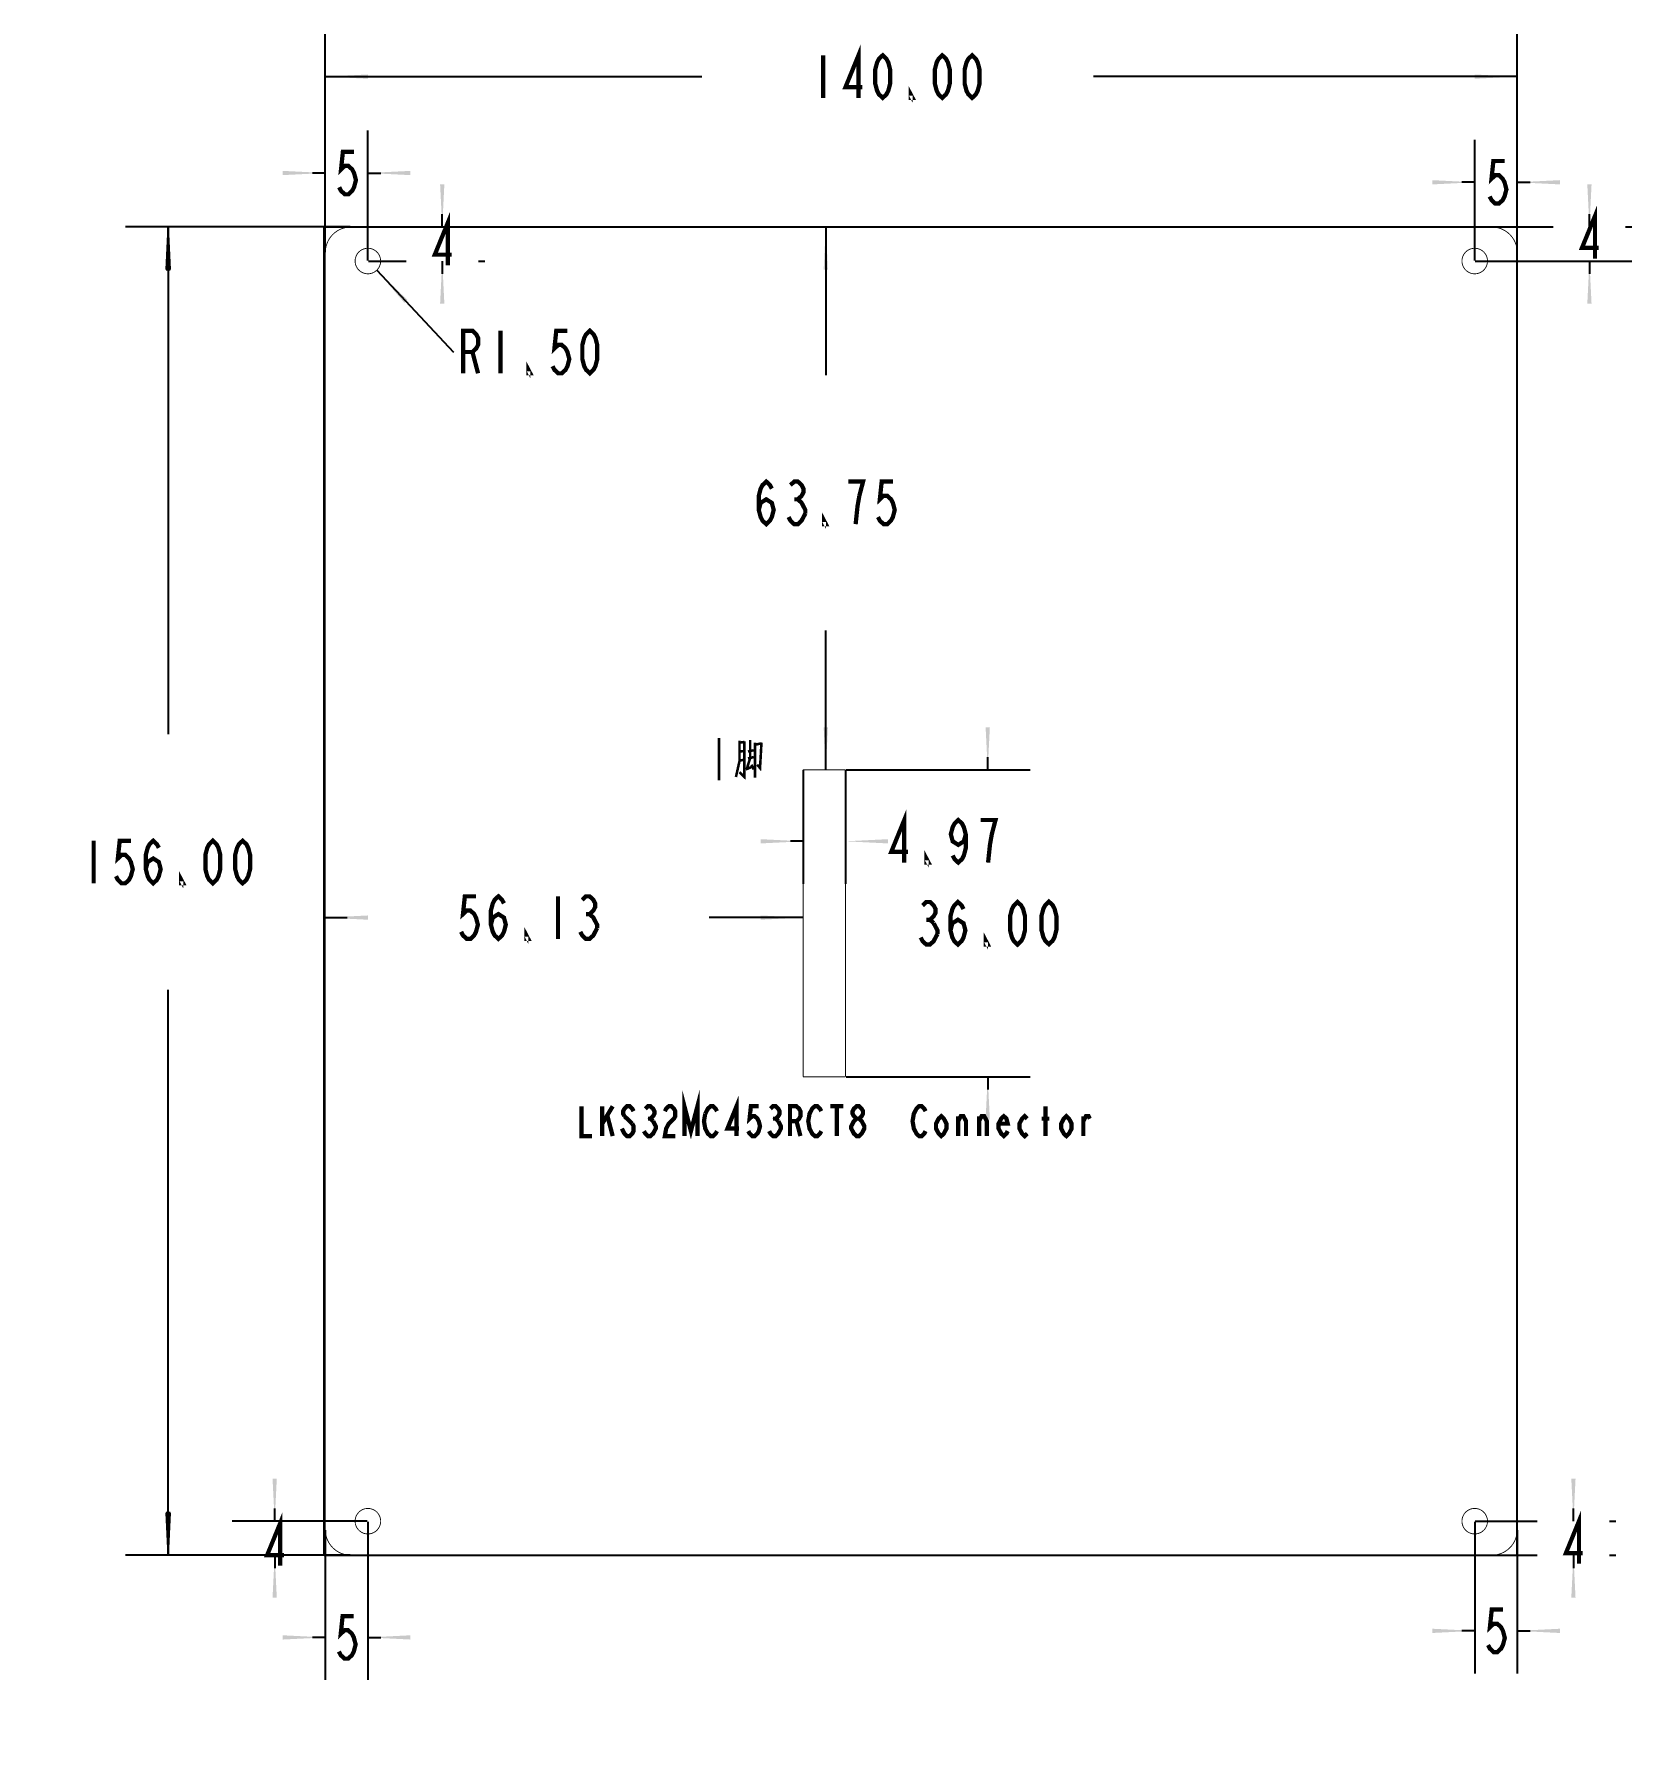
# Model space of a CAD drawing. Header units: inches. Extents: x -34 to 154, y -21 to 179.
import ezdxf

# ---------------------------------------------------------------- set-up
doc = ezdxf.new("R2010")
doc.units = ezdxf.units.IN
doc.header["$LTSCALE"] = 10.16893
doc.header["$MEASUREMENT"] = 0
doc.layers.get('0').update_dxf_attribs({"linetype": 'CONTINUOUS'})
doc.layers.add('BOARD-OUTLINE-LAYER', color=7, linetype='CONTINUOUS')
doc.layers.add('TOP-ASSEMBLY-LAYER', color=7, linetype='CONTINUOUS')
doc.styles.get("Standard").update_dxf_attribs({"font": 'txt', "width": 0.7, "bigfont": 'AllInOneBig.shx'})
doc.dimstyles.new('DIMSTYLE_1', dxfattribs={"dimtxt": 5, "dimasz": 5, "dimexe": 5, "dimexo": 0.0625, "dimgap": 12.5, "dimtad": 0, "dimtih": 1, "dimtoh": 1, "dimzin": 4, "dimdsep": 46, "dimtxsty": 'Standard', "dimblk": '_FILLED', "dimblk1": '_FILLED', "dimblk2": '_FILLED', "dimcen": 0.09, "dimadec": 0, "dimazin": 1, "dimtfac": 1, "dimtdec": 0, "dimtofl": 0, "dimtmove": 0, "dimatfit": 3, "dimldrblk": '_FILLED', "dimfxl": 1, "dimtolj": 1, "dimtzin": 4, "dimarcsym": 0})
doc.dimstyles.new('DIMSTYLE_2', dxfattribs={"dimtxt": 5, "dimasz": 5, "dimexe": 5, "dimexo": 0.0625, "dimgap": 12.5, "dimtad": 0, "dimtih": 1, "dimtoh": 1, "dimdec": 0, "dimzin": 4, "dimdsep": 46, "dimtxsty": 'Standard', "dimblk": '_FILLED', "dimblk1": '_FILLED', "dimblk2": '_FILLED', "dimcen": 0.09, "dimadec": 0, "dimazin": 1, "dimtfac": 1, "dimtdec": 0, "dimtofl": 0, "dimtmove": 0, "dimatfit": 3, "dimldrblk": '_FILLED', "dimfxl": 1, "dimtolj": 1, "dimtzin": 4, "dimarcsym": 0})
doc.dimstyles.new('DIMSTYLE_3', dxfattribs={"dimtxt": 5, "dimasz": 5, "dimexe": 5, "dimexo": 0.0625, "dimgap": 0.09, "dimtad": 0, "dimtih": 1, "dimtoh": 1, "dimzin": 4, "dimdsep": 46, "dimtxsty": 'Standard', "dimblk": '_FILLED', "dimblk1": '_FILLED', "dimblk2": '_FILLED', "dimcen": 0.09, "dimadec": 0, "dimazin": 1, "dimtfac": 1, "dimtdec": 0, "dimtofl": 0, "dimtmove": 0, "dimatfit": 3, "dimldrblk": '_FILLED', "dimfxl": 1, "dimtolj": 1, "dimtzin": 4, "dimarcsym": 0})

# ---------------------------------------------------------------- blocks, each defined once
blk = doc.blocks.new('_CLOSED')
at = {"color": 0, "linetype": 'ByBlock'}
for p, q in [((0, 0), (-1, 0.05)), ((-1, 0.05), (-1, -0.05)), ((-1, -0.05), (0, 0)), ((-1, 0), (0, 0))]:
    blk.add_line(p, q, dxfattribs=at)
blk = doc.blocks.new('*D2')
at = {"color": 2, "linetype": 'Continuous', "transparency": 16777216}
for p, q in [((3.06, 156), (-23.33, 156)), ((-18.33, 156), (-18.33, 96.42)), ((-18.33, 0), (-18.33, 66.42)), ((3.06, 0), (-23.33, 0))]:
    blk.add_line(p, q, dxfattribs=at)
at = {"color": 2, "linetype": 'Continuous', "transparency": 16777216, "xscale": 5, "yscale": 5, "zscale": 5}
for p, rotation in [((-18.33, 156), 90), ((-18.33, 0), 270)]:
    blk.add_blockref('_CLOSED', p, dxfattribs=dict(at, rotation=rotation))
at = {"color": 2, "linetype": 'Continuous', "transparency": 16777216, "insert": (-18.33, 83.92), "char_height": 5, "width": 31.5, "attachment_point": 2, "line_spacing_factor": 0.9}
blk.add_mtext('{\\ftxt;\\W0.0001;\\H0.0001;\\~}{\\ftxt;\\W4.2;\\H5.0; }{\\ftxt;\\W0.0001;\\H0.0001;\\~}', dxfattribs=at)
blk = doc.blocks.new('_FILLED')
at = {"color": 0, "linetype": 'ByBlock'}
blk.add_solid([(0, 0), (-1, 0.05), (-1, -0.05)], dxfattribs=at)
blk = doc.blocks.new('*D3')
at = {"color": 2, "linetype": 'Continuous', "transparency": 16777216}
for p, q in [((0.13, 153.06), (0.13, 167.34)), ((5.13, 152.06), (5.13, 167.34)), ((0.13, 162.34), (-1.37, 162.34)), ((5.13, 162.34), (6.63, 162.34))]:
    blk.add_line(p, q, dxfattribs=at)
at = {"color": 2, "linetype": 'Continuous', "transparency": 16777216, "xscale": 5, "yscale": 5, "zscale": 5}
blk.add_blockref('_FILLED', (0.13, 162.34), dxfattribs=at)
at = {"color": 2, "linetype": 'Continuous', "transparency": 16777216, "xscale": 5, "yscale": 5, "zscale": 5, "rotation": 180}
blk.add_blockref('_FILLED', (5.13, 162.34), dxfattribs=at)
at = {"color": 2, "linetype": 'Continuous', "transparency": 16777216, "insert": (2.63, 164.84), "char_height": 5, "width": 5.25, "attachment_point": 2, "line_spacing_factor": 0.9}
blk.add_mtext('{\\ftxt;\\W0.0001;\\H0.0001;\\~}{\\ftxt;\\W0.7;\\H5.0; }{\\ftxt;\\W0.0001;\\H0.0001;\\~}', dxfattribs=at)
blk = doc.blocks.new('*D4')
at = {"color": 2, "linetype": 'Continuous', "transparency": 16777216}
for p, q in [((13.86, 156), (13.86, 157.5)), ((5.19, 152), (9.61, 152)), ((13.86, 152), (13.86, 150.5)), ((18.11, 152), (18.86, 152))]:
    blk.add_line(p, q, dxfattribs=at)
at = {"color": 2, "linetype": 'Continuous', "transparency": 16777216, "xscale": 5, "yscale": 5, "zscale": 5}
for p, rotation in [((13.86, 156), 270), ((13.86, 152), 90)]:
    blk.add_blockref('_FILLED', p, dxfattribs=dict(at, rotation=rotation))
at = {"color": 2, "linetype": 'Continuous', "transparency": 16777216, "insert": (13.86, 156.5), "char_height": 5, "width": 5.25, "attachment_point": 2, "line_spacing_factor": 0.9}
blk.add_mtext('{\\ftxt;\\W0.0001;\\H0.0001;\\~}{\\ftxt;\\W0.7;\\H5.0; }{\\ftxt;\\W0.0001;\\H0.0001;\\~}', dxfattribs=at)
blk = doc.blocks.new('*D5')
at = {"color": 2, "linetype": 'Continuous', "transparency": 16777216}
for p, q in [((135.13, 152.06), (135.13, 166.25)), ((140.13, 153.06), (140.13, 166.25)), ((135.13, 161.25), (133.63, 161.25)), ((140.13, 161.25), (141.63, 161.25))]:
    blk.add_line(p, q, dxfattribs=at)
at = {"color": 2, "linetype": 'Continuous', "transparency": 16777216, "xscale": 5, "yscale": 5, "zscale": 5}
blk.add_blockref('_FILLED', (135.13, 161.25), dxfattribs=at)
at = {"color": 2, "linetype": 'Continuous', "transparency": 16777216, "xscale": 5, "yscale": 5, "zscale": 5, "rotation": 180}
blk.add_blockref('_FILLED', (140.13, 161.25), dxfattribs=at)
at = {"color": 2, "linetype": 'Continuous', "transparency": 16777216, "insert": (137.76, 163.75), "char_height": 5, "width": 5.25, "attachment_point": 2, "line_spacing_factor": 0.9}
blk.add_mtext('{\\ftxt;\\W0.0001;\\H0.0001;\\~}{\\ftxt;\\W0.7;\\H5.0; }{\\ftxt;\\W0.0001;\\H0.0001;\\~}', dxfattribs=at)
blk = doc.blocks.new('*D6')
at = {"color": 2, "linetype": 'Continuous', "transparency": 16777216}
for p, q in [((137.19, 156), (144.35, 156)), ((148.6, 156), (148.6, 157.5)), ((152.85, 156), (153.6, 156)), ((135.19, 152), (153.6, 152)), ((148.6, 152), (148.6, 150.5))]:
    blk.add_line(p, q, dxfattribs=at)
at = {"color": 2, "linetype": 'Continuous', "transparency": 16777216, "xscale": 5, "yscale": 5, "zscale": 5}
for p, rotation in [((148.6, 156), 270), ((148.6, 152), 90)]:
    blk.add_blockref('_FILLED', p, dxfattribs=dict(at, rotation=rotation))
at = {"color": 2, "linetype": 'Continuous', "transparency": 16777216, "insert": (148.6, 157.29), "char_height": 5, "width": 5.25, "attachment_point": 2, "line_spacing_factor": 0.9}
blk.add_mtext('{\\ftxt;\\W0.0001;\\H0.0001;\\~}{\\ftxt;\\W0.7;\\H5.0; }{\\ftxt;\\W0.0001;\\H0.0001;\\~}', dxfattribs=at)
blk = doc.blocks.new('*D7')
at = {"color": 2, "linetype": 'Continuous', "transparency": 16777216}
for p, q in [((5.06, 4), (-10.82, 4)), ((-5.82, 4), (-5.82, 5.5)), ((-10.07, 0), (-10.82, 0)), ((-5.82, 0), (-5.82, -1.5)), ((3.06, 0), (-1.57, 0))]:
    blk.add_line(p, q, dxfattribs=at)
at = {"color": 2, "linetype": 'Continuous', "transparency": 16777216, "xscale": 5, "yscale": 5, "zscale": 5}
for p, rotation in [((-5.82, 4), 270), ((-5.82, 0), 90)]:
    blk.add_blockref('_FILLED', p, dxfattribs=dict(at, rotation=rotation))
at = {"color": 2, "linetype": 'Continuous', "transparency": 16777216, "insert": (-5.82, 3.78), "char_height": 5, "width": 5.25, "attachment_point": 2, "line_spacing_factor": 0.9}
blk.add_mtext('{\\ftxt;\\W0.0001;\\H0.0001;\\~}{\\ftxt;\\W0.7;\\H5.0; }{\\ftxt;\\W0.0001;\\H0.0001;\\~}', dxfattribs=at)
blk = doc.blocks.new('*D8')
at = {"color": 2, "linetype": 'Continuous', "transparency": 16777216}
for p, q in [((0.13, 2.94), (0.13, -14.65)), ((5.13, 3.94), (5.13, -14.65)), ((0.13, -9.65), (-1.37, -9.65)), ((5.13, -9.65), (6.63, -9.65))]:
    blk.add_line(p, q, dxfattribs=at)
at = {"color": 2, "linetype": 'Continuous', "transparency": 16777216, "xscale": 5, "yscale": 5, "zscale": 5}
blk.add_blockref('_FILLED', (0.13, -9.65), dxfattribs=at)
at = {"color": 2, "linetype": 'Continuous', "transparency": 16777216, "xscale": 5, "yscale": 5, "zscale": 5, "rotation": 180}
blk.add_blockref('_FILLED', (5.13, -9.65), dxfattribs=at)
at = {"color": 2, "linetype": 'Continuous', "transparency": 16777216, "insert": (2.6, -7.15), "char_height": 5, "width": 5.25, "attachment_point": 2, "line_spacing_factor": 0.9}
blk.add_mtext('{\\ftxt;\\W0.0001;\\H0.0001;\\~}{\\ftxt;\\W0.7;\\H5.0; }{\\ftxt;\\W0.0001;\\H0.0001;\\~}', dxfattribs=at)
blk = doc.blocks.new('*D9')
at = {"color": 2, "linetype": 'Continuous', "transparency": 16777216}
for p, q in [((135.13, 3.94), (135.13, -13.88)), ((140.13, 2.94), (140.13, -13.88)), ((135.13, -8.88), (133.63, -8.88)), ((140.13, -8.88), (141.63, -8.88))]:
    blk.add_line(p, q, dxfattribs=at)
at = {"color": 2, "linetype": 'Continuous', "transparency": 16777216, "xscale": 5, "yscale": 5, "zscale": 5}
blk.add_blockref('_FILLED', (135.13, -8.88), dxfattribs=at)
at = {"color": 2, "linetype": 'Continuous', "transparency": 16777216, "xscale": 5, "yscale": 5, "zscale": 5, "rotation": 180}
blk.add_blockref('_FILLED', (140.13, -8.88), dxfattribs=at)
at = {"color": 2, "linetype": 'Continuous', "transparency": 16777216, "insert": (137.57, -6.38), "char_height": 5, "width": 5.25, "attachment_point": 2, "line_spacing_factor": 0.9}
blk.add_mtext('{\\ftxt;\\W0.0001;\\H0.0001;\\~}{\\ftxt;\\W0.7;\\H5.0; }{\\ftxt;\\W0.0001;\\H0.0001;\\~}', dxfattribs=at)
blk = doc.blocks.new('*D10')
at = {"color": 2, "linetype": 'Continuous', "transparency": 16777216}
for p, q in [((135.19, 4), (142.47, 4)), ((146.72, 4), (146.72, 5.5)), ((150.97, 4), (151.72, 4)), ((137.19, 0), (142.47, 0)), ((146.72, 0), (146.72, -1.5)), ((150.97, 0), (151.72, 0))]:
    blk.add_line(p, q, dxfattribs=at)
at = {"color": 2, "linetype": 'Continuous', "transparency": 16777216, "xscale": 5, "yscale": 5, "zscale": 5}
for p, rotation in [((146.72, 4), 270), ((146.72, 0), 90)]:
    blk.add_blockref('_FILLED', p, dxfattribs=dict(at, rotation=rotation))
at = {"color": 2, "linetype": 'Continuous', "transparency": 16777216, "insert": (146.72, 4.01), "char_height": 5, "width": 5.25, "attachment_point": 2, "line_spacing_factor": 0.9}
blk.add_mtext('{\\ftxt;\\W0.0001;\\H0.0001;\\~}{\\ftxt;\\W0.7;\\H5.0; }{\\ftxt;\\W0.0001;\\H0.0001;\\~}', dxfattribs=at)
blk = doc.blocks.new('*D11')
at = {"color": 2, "linetype": 'Continuous', "transparency": 16777216}
for p, q in [((58.91, 156), (58.91, 138.6)), ((58.91, 92.25), (58.91, 108.6))]:
    blk.add_line(p, q, dxfattribs=at)
at = {"color": 2, "linetype": 'Continuous', "transparency": 16777216, "xscale": 5, "yscale": 5, "zscale": 5}
for p, rotation in [((58.91, 156), 90), ((58.91, 92.25), 270)]:
    blk.add_blockref('_FILLED', p, dxfattribs=dict(at, rotation=rotation))
at = {"color": 2, "linetype": 'Continuous', "transparency": 16777216, "insert": (58.91, 126.1), "char_height": 5, "width": 26.25, "attachment_point": 2, "line_spacing_factor": 0.9}
blk.add_mtext('{\\ftxt;\\W0.0001;\\H0.0001;\\~}{\\ftxt;\\W3.5;\\H5.0; }{\\ftxt;\\W0.0001;\\H0.0001;\\~}', dxfattribs=at)
blk = doc.blocks.new('*D12')
at = {"color": 2, "linetype": 'Continuous', "transparency": 16777216}
for p, q in [((0.13, 74.89), (2.7, 74.89)), ((56.25, 74.89), (45.2, 74.89))]:
    blk.add_line(p, q, dxfattribs=at)
at = {"color": 2, "linetype": 'Continuous', "transparency": 16777216, "xscale": 5, "yscale": 5, "zscale": 5, "rotation": 180}
blk.add_blockref('_FILLED', (0.13, 74.89), dxfattribs=at)
at = {"color": 2, "linetype": 'Continuous', "transparency": 16777216, "xscale": 5, "yscale": 5, "zscale": 5}
blk.add_blockref('_FILLED', (56.25, 74.89), dxfattribs=at)
at = {"color": 2, "linetype": 'Continuous', "transparency": 16777216, "insert": (23.95, 77.39), "char_height": 5, "width": 26.25, "attachment_point": 2, "line_spacing_factor": 0.9}
blk.add_mtext('{\\ftxt;\\W0.0001;\\H0.0001;\\~}{\\ftxt;\\W3.5;\\H5.0; }{\\ftxt;\\W0.0001;\\H0.0001;\\~}', dxfattribs=at)
blk = doc.blocks.new('*D13')
at = {"color": 2, "linetype": 'Continuous', "transparency": 16777216}
for p, q in [((56.25, 92.19), (56.25, 78.85)), ((61.22, 92.19), (61.22, 78.85)), ((56.25, 83.85), (54.75, 83.85)), ((61.22, 83.85), (61.22, 83.85))]:
    blk.add_line(p, q, dxfattribs=at)
at = {"color": 2, "linetype": 'Continuous', "transparency": 16777216, "xscale": 5, "yscale": 5, "zscale": 5}
blk.add_blockref('_FILLED', (56.25, 83.85), dxfattribs=at)
at = {"color": 2, "linetype": 'Continuous', "transparency": 16777216, "xscale": 5, "yscale": 5, "zscale": 5, "rotation": 180}
blk.add_blockref('_FILLED', (61.22, 83.85), dxfattribs=at)
at = {"color": 2, "linetype": 'Continuous', "transparency": 16777216, "insert": (65.72, 86.35), "char_height": 5, "width": 21, "attachment_point": 1, "line_spacing_factor": 0.9}
blk.add_mtext('{\\ftxt;\\W0.0001;\\H0.0001;\\~}{\\ftxt;\\W2.8;\\H5.0; }{\\ftxt;\\W0.0001;\\H0.0001;\\~}', dxfattribs=at)
blk = doc.blocks.new('*D14')
at = {"color": 2, "linetype": 'Continuous', "transparency": 16777216}
for p, q in [((61.29, 92.25), (82.93, 92.25)), ((77.93, 92.25), (77.93, 93.75)), ((61.29, 56.19), (82.93, 56.19)), ((77.93, 56.19), (77.93, 54.69))]:
    blk.add_line(p, q, dxfattribs=at)
at = {"color": 2, "linetype": 'Continuous', "transparency": 16777216, "xscale": 5, "yscale": 5, "zscale": 5}
for p, rotation in [((77.93, 92.25), 270), ((77.93, 56.19), 90)]:
    blk.add_blockref('_FILLED', p, dxfattribs=dict(at, rotation=rotation))
at = {"color": 2, "linetype": 'Continuous', "transparency": 16777216, "insert": (77.93, 76.72), "char_height": 5, "width": 26.25, "attachment_point": 2, "line_spacing_factor": 0.9}
blk.add_mtext('{\\ftxt;\\W0.0001;\\H0.0001;\\~}{\\ftxt;\\W3.5;\\H5.0; }{\\ftxt;\\W0.0001;\\H0.0001;\\~}', dxfattribs=at)
blk = doc.blocks.new('*D15')
at = {"color": 2, "linetype": 'Continuous', "transparency": 16777216}
blk.add_line((6.16, 150.91), (15.19, 141.31), dxfattribs=at)
at = {"color": 2, "linetype": 'Continuous', "transparency": 16777216, "xscale": 5, "yscale": 5, "zscale": 5, "rotation": 133.2854233241}
blk.add_blockref('_FILLED', (6.16, 150.91), dxfattribs=at)
at = {"color": 2, "linetype": 'Continuous', "transparency": 16777216, "insert": (15.44, 143.81), "char_height": 5, "width": 26.25, "attachment_point": 1, "line_spacing_factor": 0.9}
blk.add_mtext('{\\ftxt;\\W0.0001;\\H0.0001;\\~}{\\ftxt;\\W0.7;\\H5.0; }{\\ftxt;\\W0.0001;\\H0.0001;\\~}{\\ftxt;\\W0.0001;\\H0.0001;\\~}{\\ftxt;\\W2.8;\\H5.0; }{\\ftxt;\\W0.0001;\\H0.0001;\\~}', dxfattribs=at)
blk = doc.blocks.new('*D16')
at = {"color": 2, "linetype": 'Continuous', "transparency": 16777216}
for p, q in [((0.13, 153.06), (0.13, 178.66)), ((140.13, 153.06), (140.13, 178.66)), ((0.13, 173.66), (44.34, 173.66)), ((140.13, 173.66), (90.34, 173.66))]:
    blk.add_line(p, q, dxfattribs=at)
at = {"color": 2, "linetype": 'Continuous', "transparency": 16777216, "xscale": 5, "yscale": 5, "zscale": 5, "rotation": 180}
blk.add_blockref('_FILLED', (0.13, 173.66), dxfattribs=at)
at = {"color": 2, "linetype": 'Continuous', "transparency": 16777216, "xscale": 5, "yscale": 5, "zscale": 5}
blk.add_blockref('_FILLED', (140.13, 173.66), dxfattribs=at)
at = {"color": 2, "linetype": 'Continuous', "transparency": 16777216, "insert": (67.34, 176.16), "char_height": 5, "width": 31.5, "attachment_point": 2, "line_spacing_factor": 0.9}
blk.add_mtext('{\\ftxt;\\W0.0001;\\H0.0001;\\~}{\\ftxt;\\W4.2;\\H5.0; }{\\ftxt;\\W0.0001;\\H0.0001;\\~}', dxfattribs=at)

msp = doc.modelspace()

# ---------------------------------------------------------------- linework, layer by layer
at = {"color": 7, "linetype": 'Continuous'}
for p, q in [((0, 0), (0, 156.001)), ((0, 156.001), (140.128, 156.001)), ((140.128, 0), (140.128, 156.001)), ((0, 0), (140.128, 0))]:
    msp.add_line(p, q, dxfattribs=at)
at = {"color": 2, "linetype": 'Continuous'}
for points, const_width in [([(58.593, 176.162), (58.593, 171.162)], 0.5), ([(62.749, 171.162), (62.749, 176.162), (61.218, 172.412), (63.186, 172.412)], 0.5), ([(65.593, 171.162), (65.155, 171.578), (64.936, 171.995), (64.718, 172.828), (64.718, 174.495), (64.936, 175.328), (65.155, 175.745), (65.593, 176.162), (66.03, 175.745), (66.249, 175.328), (66.468, 174.495), (66.468, 172.828), (66.249, 171.995), (66.03, 171.578), (65.593, 171.162)], 0.5), ([(72.593, 171.162), (72.155, 171.578), (71.936, 171.995), (71.718, 172.828), (71.718, 174.495), (71.936, 175.328), (72.155, 175.745), (72.593, 176.162), (73.03, 175.745), (73.249, 175.328), (73.468, 174.495), (73.468, 172.828), (73.249, 171.995), (73.03, 171.578), (72.593, 171.162)], 0.5), ([(76.093, 171.162), (75.655, 171.578), (75.436, 171.995), (75.218, 172.828), (75.218, 174.495), (75.436, 175.328), (75.655, 175.745), (76.093, 176.162), (76.53, 175.745), (76.749, 175.328), (76.968, 174.495), (76.968, 172.828), (76.749, 171.995), (76.53, 171.578), (76.093, 171.162)], 0.5), ([(69.093, 171.162), (68.874, 171.162), (68.874, 171.578), (69.093, 171.162)], 0.5), ([(3.505, 164.836), (2.193, 164.836), (1.974, 162.753), (2.412, 163.17), (2.849, 163.17), (3.287, 162.753), (3.505, 162.336), (3.724, 161.503), (3.505, 160.67), (3.287, 160.253), (2.849, 159.836), (2.412, 159.836), (1.974, 160.253), (1.755, 160.67)], 0.5), ([(138.632, 163.749), (137.32, 163.749), (137.101, 161.665), (137.539, 162.082), (137.976, 162.082), (138.414, 161.665), (138.632, 161.249), (138.851, 160.415), (138.632, 159.582), (138.414, 159.165), (137.976, 158.749), (137.539, 158.749), (137.101, 159.165), (136.882, 159.582)], 0.5), ([(149.252, 152.287), (149.252, 157.287), (147.721, 153.537), (149.69, 153.537)], 0.5), ([(14.517, 151.501), (14.517, 156.501), (12.986, 152.751), (14.955, 152.751)], 0.5), ([(16.317, 138.814), (16.317, 143.814), (17.411, 143.814), (17.849, 143.398), (18.067, 142.981), (18.067, 142.148), (17.849, 141.731), (17.411, 141.314), (16.317, 141.314)], 0.5), ([(20.692, 143.814), (20.692, 138.814)], 0.5), ([(28.567, 143.814), (27.255, 143.814), (27.036, 141.731), (27.474, 142.148), (27.911, 142.148), (28.349, 141.731), (28.567, 141.314), (28.786, 140.481), (28.567, 139.648), (28.349, 139.231), (27.911, 138.814), (27.474, 138.814), (27.036, 139.231), (26.817, 139.648)], 0.5), ([(31.192, 138.814), (30.755, 139.231), (30.536, 139.648), (30.317, 140.481), (30.317, 142.148), (30.536, 142.981), (30.755, 143.398), (31.192, 143.814), (31.63, 143.398), (31.849, 142.981), (32.067, 142.148), (32.067, 140.481), (31.849, 139.648), (31.63, 139.231), (31.192, 138.814)], 0.5), ([(17.411, 141.314), (18.067, 138.814)], 0.5), ([(24.192, 138.814), (23.974, 138.814), (23.974, 139.231), (24.192, 138.814)], 0.5), ([(51.04, 122.766), (51.258, 123.599), (51.915, 124.016), (52.571, 123.599), (52.79, 122.766), (52.571, 121.932), (52.352, 121.516), (51.915, 121.099), (51.477, 121.516), (51.258, 121.932), (51.04, 122.766), (51.04, 124.432), (51.258, 125.266), (51.477, 125.682), (51.915, 126.099), (52.352, 125.682), (52.571, 125.266)], 0.5), ([(54.758, 125.682), (55.196, 126.099), (55.633, 126.099), (56.071, 125.682), (56.29, 125.266), (56.29, 124.849), (56.071, 124.432), (55.633, 124.016), (56.071, 123.599), (56.29, 123.182), (56.508, 122.766), (56.508, 122.349)], 0.5), ([(62.852, 124.432), (63.29, 126.099), (61.54, 126.099)], 0.5), ([(66.79, 126.099), (65.477, 126.099), (65.258, 124.016), (65.696, 124.432), (66.133, 124.432), (66.571, 124.016), (66.79, 123.599), (67.008, 122.766), (66.79, 121.932), (66.571, 121.516), (66.133, 121.099), (65.696, 121.099), (65.258, 121.516), (65.04, 121.932)], 0.5), ([(55.196, 124.016), (55.633, 124.016)], 0.5), ([(62.415, 121.099), (62.633, 123.182), (62.852, 124.432)], 0.5), ([(56.508, 122.349), (56.071, 121.516), (55.633, 121.099), (55.196, 121.099), (54.758, 121.516), (54.54, 121.932)], 0.5), ([(58.915, 121.099), (58.696, 121.099), (58.696, 121.516), (58.915, 121.099)], 0.5), ([(46.354, 96), (46.354, 91)], 0.3), ([(48.771, 95.677), (48.771, 93.258), (48.354, 91.403)], 0.3), ([(49.354, 95.597), (49.354, 91.403), (48.771, 91.967)], 0.3), ([(48.771, 95.435), (49.354, 95.516)], 0.3), ([(48.771, 94.387), (49.354, 94.467)], 0.3), ([(50.021, 95.758), (50.021, 93.58), (49.604, 92.29)], 0.3), ([(49.771, 94.387), (50.437, 94.548)], 0.3), ([(50.604, 95.435), (50.604, 91.322)], 0.3), ([(50.604, 95.193), (51.354, 95.355)], 0.3), ([(51.354, 95.435), (51.187, 92.451), (50.854, 92.855)], 0.3), ([(48.771, 93.338), (49.354, 93.419)], 0.3), ([(49.521, 92.29), (50.271, 92.613)], 0.3), ([(49.771, 93.58), (50.437, 93.742)], 0.3), ([(50.187, 92.855), (50.437, 92.29)], 0.3), ([(68.126, 81.35), (68.126, 86.35), (66.595, 82.6), (68.564, 82.6)], 0.5), ([(75.345, 84.683), (75.126, 83.85), (74.47, 83.433), (73.814, 83.85), (73.595, 84.683), (73.814, 85.516), (74.033, 85.933), (74.47, 86.35), (74.908, 85.933), (75.126, 85.516), (75.345, 84.683), (75.345, 83.016), (75.126, 82.183), (74.908, 81.766), (74.47, 81.35), (74.033, 81.766), (73.814, 82.183)], 0.5), ([(77.97, 81.35), (78.189, 83.433), (78.408, 84.683), (78.626, 85.516), (78.845, 86.35), (77.095, 86.35)], 0.5), ([(-27.083, 83.916), (-27.083, 78.916)], 0.5), ([(-22.708, 83.916), (-24.021, 83.916), (-24.239, 81.833), (-23.802, 82.25), (-23.364, 82.25), (-22.927, 81.833), (-22.708, 81.416), (-22.489, 80.583), (-22.708, 79.75), (-22.927, 79.333), (-23.364, 78.916), (-23.802, 78.916), (-24.239, 79.333), (-24.458, 79.75)], 0.5), ([(-20.958, 80.583), (-20.739, 81.416), (-20.083, 81.833), (-19.427, 81.416), (-19.208, 80.583), (-19.427, 79.75), (-19.646, 79.333), (-20.083, 78.916), (-20.521, 79.333), (-20.739, 79.75), (-20.958, 80.583), (-20.958, 82.25), (-20.739, 83.083), (-20.521, 83.5), (-20.083, 83.916), (-19.646, 83.5), (-19.427, 83.083)], 0.5), ([(-13.083, 78.916), (-13.521, 79.333), (-13.739, 79.75), (-13.958, 80.583), (-13.958, 82.25), (-13.739, 83.083), (-13.521, 83.5), (-13.083, 83.916), (-12.646, 83.5), (-12.427, 83.083), (-12.208, 82.25), (-12.208, 80.583), (-12.427, 79.75), (-12.646, 79.333), (-13.083, 78.916)], 0.5), ([(-9.583, 78.916), (-10.021, 79.333), (-10.239, 79.75), (-10.458, 80.583), (-10.458, 82.25), (-10.239, 83.083), (-10.021, 83.5), (-9.583, 83.916), (-9.146, 83.5), (-8.927, 83.083), (-8.708, 82.25), (-8.708, 80.583), (-8.927, 79.75), (-9.146, 79.333), (-9.583, 78.916)], 0.5), ([(70.97, 81.35), (70.751, 81.35), (70.751, 81.766), (70.97, 81.35)], 0.5), ([(-16.583, 78.916), (-16.802, 78.916), (-16.802, 79.333), (-16.583, 78.916)], 0.5), ([(17.828, 77.387), (16.516, 77.387), (16.297, 75.304), (16.735, 75.721), (17.172, 75.721), (17.61, 75.304), (17.828, 74.887), (18.047, 74.054), (17.828, 73.221), (17.61, 72.804), (17.172, 72.387), (16.735, 72.387), (16.297, 72.804), (16.078, 73.221)], 0.5), ([(19.578, 74.054), (19.797, 74.887), (20.453, 75.304), (21.11, 74.887), (21.328, 74.054), (21.11, 73.221), (20.891, 72.804), (20.453, 72.387), (20.016, 72.804), (19.797, 73.221), (19.578, 74.054), (19.578, 75.721), (19.797, 76.554), (20.016, 76.971), (20.453, 77.387), (20.891, 76.971), (21.11, 76.554)], 0.5), ([(27.453, 77.387), (27.453, 72.387)], 0.5), ([(30.297, 76.971), (30.735, 77.387), (31.172, 77.387), (31.61, 76.971), (31.828, 76.554), (31.828, 76.137), (31.61, 75.721), (31.172, 75.304), (31.61, 74.887), (31.828, 74.471), (32.047, 74.054), (32.047, 73.637)], 0.5), ([(70.275, 76.306), (70.712, 76.723), (71.15, 76.723), (71.587, 76.306), (71.806, 75.89), (71.806, 75.473), (71.587, 75.056), (71.15, 74.64), (71.587, 74.223)], 0.5), ([(73.556, 73.39), (73.775, 74.223), (74.431, 74.64), (75.087, 74.223), (75.306, 73.39), (75.087, 72.556), (74.869, 72.14), (74.431, 71.723), (73.994, 72.14), (73.775, 72.556), (73.556, 73.39), (73.556, 75.056), (73.775, 75.89), (73.994, 76.306), (74.431, 76.723), (74.869, 76.306), (75.087, 75.89)], 0.5), ([(81.431, 71.723), (80.994, 72.14), (80.775, 72.556), (80.556, 73.39), (80.556, 75.056), (80.775, 75.89), (80.994, 76.306), (81.431, 76.723), (81.869, 76.306), (82.087, 75.89), (82.306, 75.056), (82.306, 73.39), (82.087, 72.556), (81.869, 72.14), (81.431, 71.723)], 0.5), ([(85.119, 71.762), (84.682, 72.178), (84.463, 72.595), (84.244, 73.428), (84.244, 75.095), (84.463, 75.928), (84.682, 76.345), (85.119, 76.762), (85.557, 76.345), (85.776, 75.928), (85.994, 75.095), (85.994, 73.428), (85.776, 72.595), (85.557, 72.178), (85.119, 71.762)], 0.5), ([(30.735, 75.304), (31.172, 75.304)], 0.5), ([(70.712, 74.64), (71.15, 74.64)], 0.5), ([(71.587, 74.223), (72.025, 73.39), (72.025, 72.973)], 0.5), ([(23.953, 72.387), (23.735, 72.387), (23.735, 72.804), (23.953, 72.387)], 0.5), ([(32.047, 73.637), (31.61, 72.804), (31.172, 72.387), (30.735, 72.387), (30.297, 72.804), (30.078, 73.221)], 0.5), ([(72.025, 72.973), (71.587, 72.14), (71.15, 71.723), (70.712, 71.723), (70.275, 72.14), (70.056, 72.556)], 0.5), ([(77.931, 71.723), (77.712, 71.723), (77.712, 72.14), (77.931, 71.723)], 0.5), ([(42.303, 49.233), (42.303, 52.733), (43.069, 49.816), (43.835, 52.733), (43.835, 49.233)], 0.5), ([(48.428, 49.233), (48.428, 52.733), (47.357, 50.108), (48.735, 50.108)], 0.5), ([(30.207, 52.733), (30.207, 49.233), (31.432, 49.233)], 0.5), ([(32.657, 52.733), (32.657, 49.233)], 0.5), ([(32.657, 50.691), (33.882, 52.733)], 0.5), ([(36.332, 52.149), (36.178, 52.441), (35.872, 52.733), (35.566, 52.733), (35.26, 52.441), (35.107, 52.149), (35.107, 51.858), (35.26, 51.566)], 0.5), ([(37.71, 52.441), (38.016, 52.733), (38.322, 52.733), (38.628, 52.441), (38.782, 52.149), (38.782, 51.858), (38.628, 51.566), (38.322, 51.274), (38.628, 50.983)], 0.5), ([(40.007, 52.149), (40.16, 52.441), (40.466, 52.733), (40.772, 52.733), (41.078, 52.441), (41.232, 52.149), (41.232, 51.566), (41.078, 51.274), (40.772, 50.983), (40.466, 50.691), (40.16, 50.108), (40.007, 49.233), (41.232, 49.233)], 0.5), ([(46.132, 49.816), (45.978, 49.524), (45.672, 49.233), (45.366, 49.233), (45.06, 49.524), (44.907, 49.816), (44.753, 50.108), (44.6, 50.983), (44.753, 51.858)], 0.5), ([(44.753, 51.858), (45.06, 52.441), (45.366, 52.733), (45.672, 52.733), (45.978, 52.441), (46.132, 52.149)], 0.5), ([(51.032, 52.733), (50.113, 52.733), (49.96, 51.274), (50.266, 51.566), (50.572, 51.566), (50.878, 51.274), (51.032, 50.983), (51.185, 50.399), (51.032, 49.816), (50.878, 49.524), (50.572, 49.233), (50.266, 49.233), (49.96, 49.524), (49.807, 49.816)], 0.5), ([(52.41, 52.441), (52.716, 52.733), (53.022, 52.733), (53.328, 52.441), (53.482, 52.149), (53.482, 51.858), (53.328, 51.566), (53.022, 51.274), (53.328, 50.983)], 0.5), ([(54.707, 49.233), (54.707, 52.733), (55.472, 52.733), (55.778, 52.441), (55.932, 52.149), (55.932, 51.566), (55.778, 51.274), (55.472, 50.983), (54.707, 50.983)], 0.5), ([(58.382, 49.816), (58.228, 49.524), (57.922, 49.233), (57.616, 49.233), (57.31, 49.524), (57.157, 49.816), (57.003, 50.108), (56.85, 50.983), (57.003, 51.858), (57.157, 52.149), (57.31, 52.441), (57.616, 52.733), (57.922, 52.733), (58.228, 52.441), (58.382, 52.149)], 0.5), ([(59.453, 52.733), (60.985, 52.733)], 0.5), ([(60.219, 52.733), (60.219, 49.233)], 0.5), ([(62.516, 51.274), (62.21, 51.566), (62.057, 51.858), (62.057, 52.149), (62.21, 52.441), (62.516, 52.733), (62.822, 52.733), (63.128, 52.441), (63.282, 52.149), (63.282, 51.858), (63.128, 51.566), (62.822, 51.274)], 0.5), ([(70.632, 49.816), (70.478, 49.524), (70.172, 49.233), (69.866, 49.233), (69.56, 49.524), (69.407, 49.816), (69.253, 50.108), (69.1, 50.983), (69.253, 51.858), (69.407, 52.149), (69.56, 52.441), (69.866, 52.733), (70.172, 52.733), (70.478, 52.441), (70.632, 52.149)], 0.5), ([(84.719, 49.233), (84.719, 52.733)], 0.5), ([(33.269, 51.566), (33.882, 49.233)], 0.5), ([(36.178, 50.691), (36.332, 50.399), (36.332, 49.816), (36.178, 49.524), (35.872, 49.233), (35.566, 49.233), (35.26, 49.524), (35.107, 49.816), (34.953, 50.108)], 0.5), ([(35.26, 51.566), (36.178, 50.691)], 0.5), ([(38.628, 50.983), (38.935, 50.399), (38.935, 50.108), (38.782, 49.816), (38.628, 49.524), (38.322, 49.233), (38.016, 49.233), (37.71, 49.524), (37.557, 49.816)], 0.5), ([(38.016, 51.274), (38.322, 51.274)], 0.5), ([(53.328, 50.983), (53.635, 50.399), (53.635, 50.108), (53.482, 49.816), (53.328, 49.524), (53.022, 49.233), (52.716, 49.233), (52.41, 49.524), (52.257, 49.816)], 0.5), ([(52.716, 51.274), (53.022, 51.274)], 0.5), ([(55.472, 50.983), (55.932, 49.233)], 0.5), ([(62.516, 49.233), (62.21, 49.524), (62.057, 49.816), (61.903, 50.108), (61.903, 50.399), (62.057, 50.691), (62.21, 50.983), (62.516, 51.274), (62.822, 51.274), (63.128, 50.983), (63.282, 50.691), (63.435, 50.399), (63.435, 50.108), (63.282, 49.816), (63.128, 49.524), (62.822, 49.233), (62.516, 49.233)], 0.5), ([(73.082, 50.108), (72.775, 49.524), (72.469, 49.233), (72.163, 49.524), (71.857, 50.108), (71.857, 50.691), (72.163, 51.274), (72.469, 51.566), (72.775, 51.274), (73.082, 50.691), (73.082, 50.108)], 0.5), ([(74.46, 49.233), (74.46, 51.566)], 0.5), ([(74.46, 50.983), (74.766, 51.566), (75.072, 51.566), (75.378, 50.983), (75.378, 49.233)], 0.5), ([(76.91, 49.233), (76.91, 51.566)], 0.5), ([(76.91, 50.983), (77.216, 51.566), (77.522, 51.566), (77.828, 50.983), (77.828, 49.233)], 0.5), ([(80.278, 49.816), (80.125, 49.524), (79.819, 49.233), (79.513, 49.524), (79.207, 50.108), (79.207, 50.691), (79.513, 51.274), (79.819, 51.566), (80.125, 51.274), (80.278, 50.691), (79.207, 50.691)], 0.5), ([(82.575, 49.524), (82.269, 49.233), (81.963, 49.524), (81.657, 50.108), (81.657, 50.691), (81.963, 51.274), (82.269, 51.566), (82.575, 51.274)], 0.5), ([(84.26, 51.274), (85.178, 51.274)], 0.5), ([(87.782, 50.108), (87.475, 49.524), (87.169, 49.233), (86.863, 49.524), (86.557, 50.108), (86.557, 50.691), (86.863, 51.274), (87.169, 51.566), (87.475, 51.274), (87.782, 50.691), (87.782, 50.108)], 0.5), ([(89.16, 49.233), (89.16, 51.566)], 0.5), ([(89.16, 50.983), (89.466, 51.566), (89.772, 51.566), (89.925, 51.274)], 0.5), ([(-5.167, -1.225), (-5.167, 3.775), (-6.698, 0.025), (-4.73, 0.025)], 0.5), ([(147.371, -0.994), (147.371, 4.006), (145.84, 0.256), (147.809, 0.256)], 0.5), ([(3.472, -7.147), (2.16, -7.147), (1.941, -9.23), (2.379, -8.813), (2.816, -8.813), (3.254, -9.23), (3.472, -9.647), (3.691, -10.48), (3.472, -11.313), (3.254, -11.73), (2.816, -12.147), (2.379, -12.147), (1.941, -11.73), (1.722, -11.313)], 0.5), ([(138.443, -6.38), (137.13, -6.38), (136.911, -8.463), (137.349, -8.046), (137.786, -8.046), (138.224, -8.463), (138.443, -8.88), (138.661, -9.713), (138.443, -10.546), (138.224, -10.963), (137.786, -11.38), (137.349, -11.38), (136.911, -10.963), (136.693, -10.546)], 0.5)]:
    msp.add_lwpolyline(points, dxfattribs=dict(at, const_width=const_width))
at = {"layer": 'BOARD-OUTLINE-LAYER', "color": 6, "linetype": 'Continuous', "const_width": 0.1}
for points in [[(3.127, 156.001, 0.414), (0.127, 153.001)], [(140.128, 153.001, 0.414), (137.128, 156.001)], [(0.127, 3, 0.414), (3.127, 0)], [(137.128, 0, 0.414), (140.128, 3)]]:
    msp.add_lwpolyline(points, format="xyb", dxfattribs=at)
for points in [[(3.127, 156.001), (137.128, 156.001)], [(0.127, 3), (0.127, 153.001)], [(140.128, 153.001), (140.128, 3)], [(137.128, 0), (3.127, 0)]]:
    msp.add_lwpolyline(points, dxfattribs=at)
at = {"layer": 'TOP-ASSEMBLY-LAYER', "color": 113, "linetype": 'Continuous', "true_color": 0x33cc99, "const_width": 0.1}
for points in [[(3.627, 152.001, 1), (6.627, 152.001, 1)], [(133.628, 152.001, 1), (136.628, 152.001, 1)], [(3.627, 4, 1), (6.627, 4, 1)], [(133.628, 4, 1), (136.628, 4, 1)]]:
    msp.add_lwpolyline(points, format="xyb", close=True, dxfattribs=at)
for points in [[(56.252, 56.193), (56.252, 92.253)], [(56.252, 92.253), (61.224, 92.253)], [(61.224, 92.253), (61.224, 56.193)], [(61.224, 56.193), (56.252, 56.193)]]:
    msp.add_lwpolyline(points, dxfattribs=at)

# ---------------------------------------------------------------- dimensions: what is measured, and where the dimension line sits
at = {"color": 2, "linetype": 'Continuous'}
for base, p1, p2, text, dimstyle, picture, middle in [((140.128, 173.662), (0.127, 153.001), (140.128, 153.001), '{\\ftxt;\\W0.0001;\\H0.0001;\\~}{\\ftxt;\\W4.2;\\H5.0; }{\\ftxt;\\W0.0001;\\H0.0001;\\~}', 'DIMSTYLE_1', '*D16', (67.78, 173.662)), ((5.127, 162.336), (0.127, 153.001), (5.127, 152.001), '{\\ftxt;\\W0.0001;\\H0.0001;\\~}{\\ftxt;\\W0.7;\\H5.0; }{\\ftxt;\\W0.0001;\\H0.0001;\\~}', 'DIMSTYLE_2', '*D3', (2.74, 162.336)), ((61.224, 83.85), (56.252, 92.253), (61.224, 92.253), '{\\ftxt;\\W0.0001;\\H0.0001;\\~}{\\ftxt;\\W2.8;\\H5.0; }{\\ftxt;\\W0.0001;\\H0.0001;\\~}', 'DIMSTYLE_1', '*D13', (72.72, 83.85)), ((5.127, -9.647), (0.127, 3), (5.127, 4), '{\\ftxt;\\W0.0001;\\H0.0001;\\~}{\\ftxt;\\W0.7;\\H5.0; }{\\ftxt;\\W0.0001;\\H0.0001;\\~}', 'DIMSTYLE_2', '*D8', (2.707, -9.647))]:
    dim = msp.add_linear_dim(base=base, p1=p1, p2=p2, text=text, dimstyle=dimstyle, dxfattribs=at)
    dim.commit()
    dim.dimension.update_dxf_attribs({"geometry": picture, "text_midpoint": middle, "dimtype": 160})
for base, p1, p2, angle, text, dimstyle, picture, middle in [((135.128, 161.249), (140.128, 153.001), (135.128, 152.001), 180, '{\\ftxt;\\W0.0001;\\H0.0001;\\~}{\\ftxt;\\W0.7;\\H5.0; }{\\ftxt;\\W0.0001;\\H0.0001;\\~}', 'DIMSTYLE_2', '*D5', (137.867, 161.249)), ((13.861, 152.001), (3.127, 156.001), (5.127, 152.001), 270, '{\\ftxt;\\W0.0001;\\H0.0001;\\~}{\\ftxt;\\W0.7;\\H5.0; }{\\ftxt;\\W0.0001;\\H0.0001;\\~}', 'DIMSTYLE_2', '*D4', (13.97, 154.001)), ((148.596, 152.001), (137.128, 156.001), (135.128, 152.001), 270, '{\\ftxt;\\W0.0001;\\H0.0001;\\~}{\\ftxt;\\W0.7;\\H5.0; }{\\ftxt;\\W0.0001;\\H0.0001;\\~}', 'DIMSTYLE_2', '*D6', (148.705, 154.787)), ((58.915, 156.001), (61.224, 92.253), (3.127, 156.001), 90, '{\\ftxt;\\W0.0001;\\H0.0001;\\~}{\\ftxt;\\W3.5;\\H5.0; }{\\ftxt;\\W0.0001;\\H0.0001;\\~}', 'DIMSTYLE_1', '*D11', (59.024, 123.599)), ((77.931, 56.193), (61.224, 92.253), (61.224, 56.193), 270, '{\\ftxt;\\W0.0001;\\H0.0001;\\~}{\\ftxt;\\W3.5;\\H5.0; }{\\ftxt;\\W0.0001;\\H0.0001;\\~}', 'DIMSTYLE_1', '*D14', (77.931, 74.223)), ((0.127, 74.887), (56.252, 92.253), (0.127, 3), 180, '{\\ftxt;\\W0.0001;\\H0.0001;\\~}{\\ftxt;\\W3.5;\\H5.0; }{\\ftxt;\\W0.0001;\\H0.0001;\\~}', 'DIMSTYLE_1', '*D12', (24.063, 74.887)), ((-5.823, 4), (3.127, 0), (5.127, 4), 90, '{\\ftxt;\\W0.0001;\\H0.0001;\\~}{\\ftxt;\\W0.7;\\H5.0; }{\\ftxt;\\W0.0001;\\H0.0001;\\~}', 'DIMSTYLE_2', '*D7', (-5.714, 1.275)), ((146.715, 4), (137.128, 0), (135.128, 4), 90, '{\\ftxt;\\W0.0001;\\H0.0001;\\~}{\\ftxt;\\W0.7;\\H5.0; }{\\ftxt;\\W0.0001;\\H0.0001;\\~}', 'DIMSTYLE_2', '*D10', (146.825, 1.506)), ((135.128, -8.88), (140.128, 3), (135.128, 4), 180, '{\\ftxt;\\W0.0001;\\H0.0001;\\~}{\\ftxt;\\W0.7;\\H5.0; }{\\ftxt;\\W0.0001;\\H0.0001;\\~}', 'DIMSTYLE_2', '*D9', (137.677, -8.88))]:
    dim = msp.add_linear_dim(base=base, p1=p1, p2=p2, angle=angle, text=text, dimstyle=dimstyle, dxfattribs=at)
    dim.commit()
    dim.dimension.update_dxf_attribs({"geometry": picture, "text_midpoint": middle, "dimtype": 160})
dim = msp.add_linear_dim(base=(-18.333, 0), p1=(3.127, 156.001), p2=(3.127, 0), angle=270, text='{\\ftxt;\\W0.0001;\\H0.0001;\\~}{\\ftxt;\\W4.2;\\H5.0; }{\\ftxt;\\W0.0001;\\H0.0001;\\~}', dimstyle='DIMSTYLE_1', override={"dimblk1": 'CLOSED', "dimblk2": 'CLOSED', "dimsah": 1}, dxfattribs=at)
dim.commit()
dim.dimension.update_dxf_attribs({"geometry": '*D2', "text_midpoint": (-17.896, 81.416), "dimtype": 160})
dim = msp.add_radius_dim(center=(5.127, 152.001), mpoint=(6.156, 150.909), text='{\\ftxt;\\W0.0001;\\H0.0001;\\~}{\\ftxt;\\W0.7;\\H5.0; }{\\ftxt;\\W0.0001;\\H0.0001;\\~}{\\ftxt;\\W0.0001;\\H0.0001;\\~}{\\ftxt;\\W2.8;\\H5.0; }{\\ftxt;\\W0.0001;\\H0.0001;\\~}', dimstyle='DIMSTYLE_3', override={"dimpost": '<>'}, dxfattribs=at)
dim.commit()
dim.dimension.update_dxf_attribs({"geometry": '*D15', "text_midpoint": (24.192, 141.314), "dimtype": 164})

doc.saveas('drawing.dxf')
